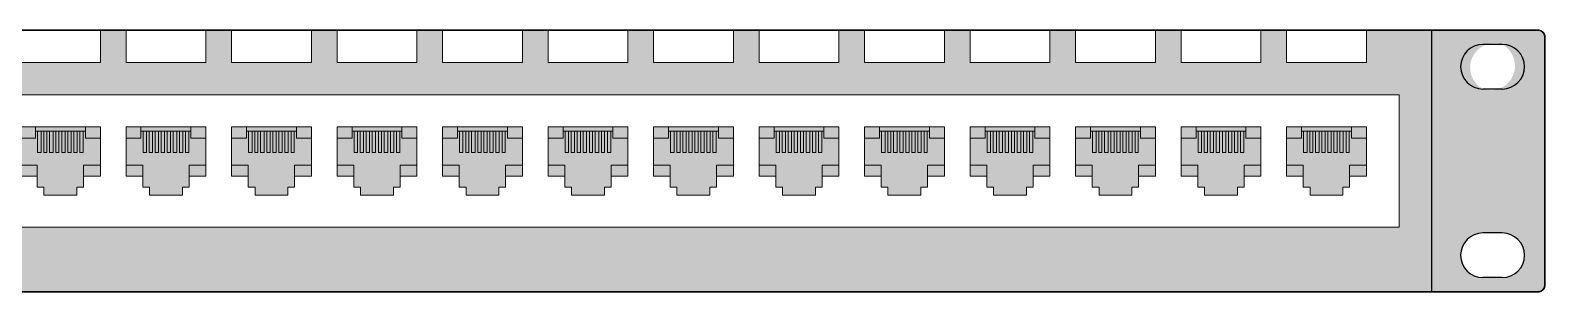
# Model space of a CAD drawing. Header units: millimetres. Extents: x -695119 to 412940, y -249585 to 622758.
# Drawn here: x -572860 to -572292, y 24135 to 24233 of the extents above; entities that cross this region are included whole.
import ezdxf

# ---------------------------------------------------------------- set-up
doc = ezdxf.new("R2010")
doc.units = ezdxf.units.MM
doc.layers.add('(АР) Текст', color=7, linetype='Continuous', lineweight=25)

# ---------------------------------------------------------------- blocks, each defined once
blk = doc.blocks.new('24_port')
at = {"ltscale": 10}
h = blk.add_hatch(color=256, dxfattribs=at)
h.set_gradient(color1=(230, 230, 230), color2=(232, 232, 232), rotation=45, one_color=1, tint=0.91, name='CYLINDER')
h.paths.add_polyline_path([(-2413, 10, 0.414214), (-2403, 0), (-2223, 0), (-2223, 440), (-2403, 440, 0.414214), (-2413, 430)])
h.paths.add_polyline_path([(-2341.3, 98.8), (-2308.9, 98.8, -1), (-2308.9, 23.7), (-2341.3, 23.7, -1)], flags=16)
h.paths.add_polyline_path([(-2341.3, 341.2, 0.918324), (-2308.9, 416.3, 0.918324)], flags=16)
h.paths.add_polyline_path([(2413, 430, 0.414214), (2403, 440), (2223, 440), (2223, 0), (2403, 0, 0.414214), (2413, 10)])
h.paths.add_polyline_path([(2308.9, 341.2, 0.918324), (2341.3, 416.3, 0.918324)], flags=16)
h.paths.add_polyline_path([(2308.9, 98.8), (2341.3, 98.8, -1), (2341.3, 23.7), (2308.9, 23.7, -1)], flags=16)
h = blk.add_hatch(color=256, dxfattribs=at)
h.set_gradient(color1=(230, 230, 230), color2=(232, 232, 232), rotation=45, one_color=1, tint=0.91, name='CYLINDER')
h.paths.add_polyline_path([(2223, 0), (2223, 440), (2112.5, 440), (2112.5, 385.8), (1978, 385.8), (1978, 440), (1934.6, 440), (1934.6, 385.8), (1800.1, 385.8), (1800.1, 440), (1756.8, 440), (1756.8, 385.8), (1622.3, 385.8), (1622.3, 440), (1578.9, 440), (1578.9, 385.8), (1444.5, 385.8), (1444.5, 440), (1401.1, 440), (1401.1, 385.8), (1266.6, 385.8), (1266.6, 440), (1223.3, 440), (1223.3, 385.8), (1088.8, 385.8), (1088.8, 440), (1045.4, 440), (1045.4, 385.8), (910.9, 385.8), (910.9, 440), (867.6, 440), (867.6, 385.8), (733.1, 385.8), (733.1, 440), (689.7, 440), (689.7, 385.8), (555.3, 385.8), (555.3, 440), (511.9, 440), (511.9, 385.8), (377.4, 385.8), (377.4, 440), (334.1, 440), (334.1, 385.8), (199.6, 385.8), (199.6, 440), (156.2, 440), (156.2, 385.8), (21.7, 385.8), (21.7, 440), (-21.6, 440), (-21.6, 385.8), (-156.1, 385.8), (-156.1, 440), (-199.5, 440), (-199.5, 385.8), (-333.9, 385.8), (-333.9, 440), (-377.3, 440), (-377.3, 385.8), (-511.8, 385.8), (-511.8, 440), (-555.1, 440), (-555.1, 385.8), (-689.6, 385.8), (-689.6, 440), (-733, 440), (-733, 385.8), (-867.5, 385.8), (-867.5, 440), (-910.8, 440), (-910.8, 385.8), (-1045.3, 385.8), (-1045.3, 440), (-1088.7, 440), (-1088.7, 385.8), (-1223.1, 385.8), (-1223.1, 440), (-1266.5, 440), (-1266.5, 385.8), (-1401, 385.8), (-1401, 440), (-1444.3, 440), (-1444.3, 385.8), (-1578.8, 385.8), (-1578.8, 440), (-1622.2, 440), (-1622.2, 385.8), (-1756.7, 385.8), (-1756.7, 440), (-1800, 440), (-1800, 385.8), (-1934.5, 385.8), (-1934.5, 440), (-1977.9, 440), (-1977.9, 385.8), (-2112.3, 385.8), (-2112.3, 440), (-2223, 440), (-2223, 0)])
h.paths.add_polyline_path([(-2167.7, 108.4), (-2167.7, 331.6), (2167.7, 331.6), (2167.7, 108.4)], flags=16)
h.paths.add_polyline_path([(-116.7, 162.7), (-116.7, 176.2), (-128, 176.2), (-128, 194.3), (-156.1, 194.3), (-156.1, 277.3), (-21.6, 277.3), (-21.6, 194.3), (-50, 194.3), (-50, 176.2), (-61.3, 176.2), (-61.3, 162.7)], flags=0)
h.paths.add_polyline_path([(-199.5, 194.3), (-227.8, 194.3), (-227.8, 176.2), (-239.1, 176.2), (-239.1, 162.7), (-294.5, 162.7), (-294.5, 176.2), (-305.8, 176.2), (-305.8, 194.3), (-333.9, 194.3), (-333.9, 277.3), (-199.5, 277.3)], flags=0)
h.paths.add_polyline_path([(21.7, 194.3), (21.7, 277.3), (156.2, 277.3), (156.2, 194.3), (127.9, 194.3), (127.9, 176.2), (116.6, 176.2), (116.6, 162.7), (61.1, 162.7), (61.1, 176.2), (49.8, 176.2), (49.8, 194.3)], flags=0)
h.paths.add_polyline_path([(-377.3, 194.3), (-405.7, 194.3), (-405.7, 176.2), (-416.9, 176.2), (-416.9, 162.7), (-472.4, 162.7), (-472.4, 176.2), (-483.7, 176.2), (-483.7, 194.3), (-511.8, 194.3), (-511.8, 277.3), (-377.3, 277.3)], flags=0)
h.paths.add_polyline_path([(199.6, 194.3), (199.6, 277.3), (334.1, 277.3), (334.1, 194.3), (305.7, 194.3), (305.7, 176.2), (294.4, 176.2), (294.4, 162.7), (239, 162.7), (239, 176.2), (227.7, 176.2), (227.7, 194.3)], flags=0)
h.paths.add_polyline_path([(-555.1, 194.3), (-583.5, 194.3), (-583.5, 176.2), (-594.8, 176.2), (-594.8, 162.7), (-650.2, 162.7), (-650.2, 176.2), (-661.5, 176.2), (-661.5, 194.3), (-689.6, 194.3), (-689.6, 277.3), (-555.1, 277.3)], flags=0)
h.paths.add_polyline_path([(377.4, 194.3), (377.4, 277.3), (511.9, 277.3), (511.9, 194.3), (483.5, 194.3), (483.5, 176.2), (472.3, 176.2), (472.3, 162.7), (416.8, 162.7), (416.8, 176.2), (405.5, 176.2), (405.5, 194.3)], flags=0)
h.paths.add_polyline_path([(-733, 194.3), (-761.3, 194.3), (-761.3, 176.2), (-772.6, 176.2), (-772.6, 162.7), (-828.1, 162.7), (-828.1, 176.2), (-839.4, 176.2), (-839.4, 194.3), (-867.5, 194.3), (-867.5, 277.3), (-733, 277.3)], flags=0)
h.paths.add_polyline_path([(555.3, 194.3), (555.3, 277.3), (689.7, 277.3), (689.7, 194.3), (661.4, 194.3), (661.4, 176.2), (650.1, 176.2), (650.1, 162.7), (594.7, 162.7), (594.7, 176.2), (583.4, 176.2), (583.4, 194.3)], flags=0)
h.paths.add_polyline_path([(-910.8, 194.3), (-939.2, 194.3), (-939.2, 176.2), (-950.5, 176.2), (-950.5, 162.7), (-1005.9, 162.7), (-1005.9, 176.2), (-1017.2, 176.2), (-1017.2, 194.3), (-1045.3, 194.3), (-1045.3, 277.3), (-910.8, 277.3)], flags=0)
h.paths.add_polyline_path([(733.1, 194.3), (733.1, 277.3), (867.6, 277.3), (867.6, 194.3), (839.2, 194.3), (839.2, 176.2), (827.9, 176.2), (827.9, 162.7), (772.5, 162.7), (772.5, 176.2), (761.2, 176.2), (761.2, 194.3)], flags=0)
h.paths.add_polyline_path([(-1088.7, 194.3), (-1117, 194.3), (-1117, 176.2), (-1128.3, 176.2), (-1128.3, 162.7), (-1183.7, 162.7), (-1183.7, 176.2), (-1195, 176.2), (-1195, 194.3), (-1223.1, 194.3), (-1223.1, 277.3), (-1088.7, 277.3)], flags=0)
h.paths.add_polyline_path([(910.9, 194.3), (910.9, 277.3), (1045.4, 277.3), (1045.4, 194.3), (1017.1, 194.3), (1017.1, 176.2), (1005.8, 176.2), (1005.8, 162.7), (950.3, 162.7), (950.3, 176.2), (939, 176.2), (939, 194.3)], flags=0)
h.paths.add_polyline_path([(-1266.5, 194.3), (-1294.9, 194.3), (-1294.9, 176.2), (-1306.1, 176.2), (-1306.1, 162.7), (-1361.6, 162.7), (-1361.6, 176.2), (-1372.9, 176.2), (-1372.9, 194.3), (-1401, 194.3), (-1401, 277.3), (-1266.5, 277.3)], flags=0)
h.paths.add_polyline_path([(1088.8, 194.3), (1088.8, 277.3), (1223.3, 277.3), (1223.3, 194.3), (1194.9, 194.3), (1194.9, 176.2), (1183.6, 176.2), (1183.6, 162.7), (1128.2, 162.7), (1128.2, 176.2), (1116.9, 176.2), (1116.9, 194.3)], flags=0)
h.paths.add_polyline_path([(-1444.3, 194.3), (-1472.7, 194.3), (-1472.7, 176.2), (-1484, 176.2), (-1484, 162.7), (-1539.4, 162.7), (-1539.4, 176.2), (-1550.7, 176.2), (-1550.7, 194.3), (-1578.8, 194.3), (-1578.8, 277.3), (-1444.3, 277.3)], flags=0)
h.paths.add_polyline_path([(1266.6, 194.3), (1266.6, 277.3), (1401.1, 277.3), (1401.1, 194.3), (1372.8, 194.3), (1372.8, 176.2), (1361.5, 176.2), (1361.5, 162.7), (1306, 162.7), (1306, 176.2), (1294.7, 176.2), (1294.7, 194.3)], flags=0)
h.paths.add_polyline_path([(-1622.2, 194.3), (-1650.5, 194.3), (-1650.5, 176.2), (-1661.8, 176.2), (-1661.8, 162.7), (-1717.3, 162.7), (-1717.3, 176.2), (-1728.6, 176.2), (-1728.6, 194.3), (-1756.7, 194.3), (-1756.7, 277.3), (-1622.2, 277.3)], flags=0)
h.paths.add_polyline_path([(1444.5, 194.3), (1444.5, 277.3), (1578.9, 277.3), (1578.9, 194.3), (1550.6, 194.3), (1550.6, 176.2), (1539.3, 176.2), (1539.3, 162.7), (1483.9, 162.7), (1483.9, 176.2), (1472.6, 176.2), (1472.6, 194.3)], flags=0)
h.paths.add_polyline_path([(-1800, 194.3), (-1828.4, 194.3), (-1828.4, 176.2), (-1839.7, 176.2), (-1839.7, 162.7), (-1895.1, 162.7), (-1895.1, 176.2), (-1906.4, 176.2), (-1906.4, 194.3), (-1934.5, 194.3), (-1934.5, 277.3), (-1800, 277.3)], flags=0)
h.paths.add_polyline_path([(1622.3, 194.3), (1622.3, 277.3), (1756.8, 277.3), (1756.8, 194.3), (1728.4, 194.3), (1728.4, 176.2), (1717.1, 176.2), (1717.1, 162.7), (1661.7, 162.7), (1661.7, 176.2), (1650.4, 176.2), (1650.4, 194.3)], flags=0)
h.paths.add_polyline_path([(-1977.9, 194.3), (-2006.2, 194.3), (-2006.2, 176.2), (-2017.5, 176.2), (-2017.5, 162.7), (-2072.9, 162.7), (-2072.9, 176.2), (-2084.2, 176.2), (-2084.2, 194.3), (-2112.3, 194.3), (-2112.3, 277.3), (-1977.9, 277.3)], flags=0)
h.paths.add_polyline_path([(1800.1, 194.3), (1800.1, 277.3), (1934.6, 277.3), (1934.6, 194.3), (1906.3, 194.3), (1906.3, 176.2), (1895, 176.2), (1895, 162.7), (1839.5, 162.7), (1839.5, 176.2), (1828.2, 176.2), (1828.2, 194.3)], flags=0)
h.paths.add_polyline_path([(1978, 194.3), (1978, 277.3), (2112.5, 277.3), (2112.5, 194.3), (2084.1, 194.3), (2084.1, 176.2), (2072.8, 176.2), (2072.8, 162.7), (2017.4, 162.7), (2017.4, 176.2), (2006.1, 176.2), (2006.1, 194.3)], flags=0)
at = {"color": 0}
for p, q in [((2223, 0), (2223, 440)), ((2341.3, 416.3), (2308.9, 416.3)), ((2341.3, 341.2), (2308.9, 341.2)), ((2341.3, 98.8), (2308.9, 98.8)), ((2341.3, 23.7), (2308.9, 23.7))]:
    blk.add_line(p, q, dxfattribs=at)
at = {"lineweight": 5, "ltscale": 10}
for p, q in [((-2167.7, 331.6), (2167.7, 331.6)), ((2167.7, 331.6), (2167.7, 108.4)), ((-116.7, 162.7), (-61.3, 162.7)), ((61.1, 162.7), (116.6, 162.7)), ((239, 162.7), (294.4, 162.7)), ((416.8, 162.7), (472.3, 162.7)), ((594.7, 162.7), (650.1, 162.7)), ((772.5, 162.7), (827.9, 162.7)), ((950.3, 162.7), (1005.8, 162.7)), ((1128.2, 162.7), (1183.6, 162.7)), ((1306, 162.7), (1361.5, 162.7)), ((1483.9, 162.7), (1539.3, 162.7)), ((1661.7, 162.7), (1717.1, 162.7)), ((1839.5, 162.7), (1895, 162.7)), ((2017.4, 162.7), (2072.8, 162.7)), ((-2167.7, 108.4), (2167.7, 108.4))]:
    blk.add_line(p, q, dxfattribs=at)
at = {"lineweight": 5}
for p, q in [((-156.1, 277.3), (-21.6, 277.3)), ((-131, 258.5), (-156.1, 258.5)), ((-131, 258.5), (-131, 277.3)), ((-131, 270.1), (-47, 270.1)), ((-127.5, 234.2), (-127.5, 270.1)), ((-121.7, 234.2), (-121.7, 270.1)), ((-117.2, 234.2), (-117.2, 270.1)), ((-111.7, 234.2), (-111.7, 270.1)), ((-107.2, 234.2), (-107.2, 270.1)), ((-101.4, 234.2), (-101.4, 270.1)), ((-96.9, 234.2), (-96.9, 270.1)), ((-91.4, 234.2), (-91.4, 270.1)), ((-86.6, 234.2), (-86.6, 270.1)), ((-81.1, 234.2), (-81.1, 270.1)), ((-76.6, 234.2), (-76.6, 270.1)), ((-70.8, 234.2), (-70.8, 270.1)), ((-66.3, 234.2), (-66.3, 270.1)), ((-60.8, 234.2), (-60.8, 270.1)), ((-56, 234.2), (-56, 270.1)), ((-50.5, 234.2), (-50.5, 270.1)), ((-47, 258.5), (-47, 277.3)), ((-47, 258.5), (-21.6, 258.5)), ((-21.6, 277.3), (-21.6, 194.3)), ((21.7, 277.3), (156.2, 277.3)), ((21.7, 194.3), (21.7, 277.3)), ((46.8, 258.5), (21.7, 258.5)), ((46.8, 258.5), (46.8, 277.3)), ((46.8, 270.1), (130.9, 270.1)), ((50.3, 234.2), (50.3, 270.1)), ((56.1, 234.2), (56.1, 270.1)), ((60.6, 234.2), (60.6, 270.1)), ((66.2, 234.2), (66.2, 270.1)), ((70.7, 234.2), (70.7, 270.1)), ((76.4, 234.2), (76.4, 270.1)), ((81, 234.2), (81, 270.1)), ((86.5, 234.2), (86.5, 270.1)), ((91.2, 234.2), (91.2, 270.1)), ((96.8, 234.2), (96.8, 270.1)), ((101.3, 234.2), (101.3, 270.1)), ((107, 234.2), (107, 270.1)), ((111.6, 234.2), (111.6, 270.1)), ((117.1, 234.2), (117.1, 270.1)), ((121.8, 234.2), (121.8, 270.1)), ((127.4, 234.2), (127.4, 270.1)), ((130.9, 258.5), (130.9, 277.3)), ((130.9, 258.5), (156.2, 258.5)), ((156.2, 277.3), (156.2, 194.3)), ((199.6, 277.3), (334.1, 277.3)), ((199.6, 194.3), (199.6, 277.3)), ((224.7, 258.5), (199.6, 258.5)), ((224.7, 258.5), (224.7, 277.3)), ((224.7, 270.1), (308.7, 270.1)), ((228.2, 234.2), (228.2, 270.1)), ((234, 234.2), (234, 270.1)), ((238.5, 234.2), (238.5, 270.1)), ((244, 234.2), (244, 270.1)), ((248.5, 234.2), (248.5, 270.1)), ((254.3, 234.2), (254.3, 270.1)), ((258.8, 234.2), (258.8, 270.1)), ((264.3, 234.2), (264.3, 270.1)), ((269.1, 234.2), (269.1, 270.1)), ((274.6, 234.2), (274.6, 270.1)), ((279.1, 234.2), (279.1, 270.1)), ((284.9, 234.2), (284.9, 270.1)), ((289.4, 234.2), (289.4, 270.1)), ((294.9, 234.2), (294.9, 270.1)), ((299.7, 234.2), (299.7, 270.1)), ((305.2, 234.2), (305.2, 270.1)), ((308.7, 258.5), (308.7, 277.3)), ((308.7, 258.5), (334.1, 258.5)), ((334.1, 277.3), (334.1, 194.3)), ((377.4, 277.3), (511.9, 277.3)), ((377.4, 194.3), (377.4, 277.3)), ((402.5, 258.5), (377.4, 258.5)), ((402.5, 258.5), (402.5, 277.3)), ((402.5, 270.1), (486.6, 270.1)), ((406, 234.2), (406, 270.1)), ((411.8, 234.2), (411.8, 270.1)), ((416.3, 234.2), (416.3, 270.1)), ((421.8, 234.2), (421.8, 270.1)), ((426.3, 234.2), (426.3, 270.1)), ((432.1, 234.2), (432.1, 270.1)), ((436.6, 234.2), (436.6, 270.1)), ((442.2, 234.2), (442.2, 270.1)), ((446.9, 234.2), (446.9, 270.1)), ((452.4, 234.2), (452.4, 270.1)), ((457, 234.2), (457, 270.1)), ((462.7, 234.2), (462.7, 270.1)), ((467.2, 234.2), (467.2, 270.1)), ((472.8, 234.2), (472.8, 270.1)), ((477.5, 234.2), (477.5, 270.1)), ((483, 234.2), (483, 270.1)), ((486.6, 258.5), (486.6, 277.3)), ((486.6, 258.5), (511.9, 258.5)), ((511.9, 277.3), (511.9, 194.3)), ((555.3, 277.3), (689.7, 277.3)), ((555.3, 194.3), (555.3, 277.3)), ((580.4, 258.5), (555.3, 258.5)), ((580.4, 258.5), (580.4, 277.3)), ((580.4, 270.1), (664.4, 270.1)), ((583.9, 234.2), (583.9, 270.1)), ((589.6, 234.2), (589.6, 270.1)), ((594.2, 234.2), (594.2, 270.1)), ((599.7, 234.2), (599.7, 270.1)), ((604.2, 234.2), (604.2, 270.1)), ((610, 234.2), (610, 270.1)), ((614.5, 234.2), (614.5, 270.1)), ((620, 234.2), (620, 270.1)), ((624.8, 234.2), (624.8, 270.1)), ((630.3, 234.2), (630.3, 270.1)), ((634.8, 234.2), (634.8, 270.1)), ((640.6, 234.2), (640.6, 270.1)), ((645.1, 234.2), (645.1, 270.1)), ((650.6, 234.2), (650.6, 270.1)), ((655.4, 234.2), (655.4, 270.1)), ((660.9, 234.2), (660.9, 270.1)), ((664.4, 258.5), (664.4, 277.3)), ((664.4, 258.5), (689.7, 258.5)), ((689.7, 277.3), (689.7, 194.3)), ((733.1, 277.3), (867.6, 277.3)), ((733.1, 194.3), (733.1, 277.3)), ((758.2, 258.5), (733.1, 258.5)), ((758.2, 258.5), (758.2, 277.3)), ((758.2, 270.1), (842.2, 270.1)), ((761.7, 234.2), (761.7, 270.1)), ((767.5, 234.2), (767.5, 270.1)), ((772, 234.2), (772, 270.1)), ((777.5, 234.2), (777.5, 270.1)), ((782, 234.2), (782, 270.1)), ((787.8, 234.2), (787.8, 270.1)), ((792.3, 234.2), (792.3, 270.1)), ((797.8, 234.2), (797.8, 270.1)), ((802.6, 234.2), (802.6, 270.1)), ((808.1, 234.2), (808.1, 270.1)), ((812.6, 234.2), (812.6, 270.1)), ((818.4, 234.2), (818.4, 270.1)), ((822.9, 234.2), (822.9, 270.1)), ((828.4, 234.2), (828.4, 270.1)), ((833.2, 234.2), (833.2, 270.1)), ((838.7, 234.2), (838.7, 270.1)), ((842.2, 258.5), (842.2, 277.3)), ((842.2, 258.5), (867.6, 258.5)), ((867.6, 277.3), (867.6, 194.3)), ((910.9, 277.3), (1045.4, 277.3)), ((910.9, 194.3), (910.9, 277.3)), ((936, 258.5), (910.9, 258.5)), ((936, 258.5), (936, 277.3)), ((936, 270.1), (1020.1, 270.1)), ((939.5, 234.2), (939.5, 270.1)), ((945.3, 234.2), (945.3, 270.1)), ((949.8, 234.2), (949.8, 270.1)), ((955.4, 234.2), (955.4, 270.1)), ((959.9, 234.2), (959.9, 270.1)), ((965.6, 234.2), (965.6, 270.1)), ((970.2, 234.2), (970.2, 270.1)), ((975.7, 234.2), (975.7, 270.1)), ((980.4, 234.2), (980.4, 270.1)), ((986, 234.2), (986, 270.1)), ((990.5, 234.2), (990.5, 270.1)), ((996.2, 234.2), (996.2, 270.1)), ((1000.8, 234.2), (1000.8, 270.1)), ((1006.3, 234.2), (1006.3, 270.1)), ((1011, 234.2), (1011, 270.1)), ((1016.6, 234.2), (1016.6, 270.1)), ((1020.1, 258.5), (1020.1, 277.3)), ((1020.1, 258.5), (1045.4, 258.5)), ((1045.4, 277.3), (1045.4, 194.3)), ((1088.8, 277.3), (1223.3, 277.3)), ((1088.8, 194.3), (1088.8, 277.3)), ((1113.9, 258.5), (1088.8, 258.5)), ((1113.9, 258.5), (1113.9, 277.3)), ((1113.9, 270.1), (1197.9, 270.1)), ((1117.4, 234.2), (1117.4, 270.1)), ((1123.2, 234.2), (1123.2, 270.1)), ((1127.7, 234.2), (1127.7, 270.1)), ((1133.2, 234.2), (1133.2, 270.1)), ((1137.7, 234.2), (1137.7, 270.1)), ((1143.5, 234.2), (1143.5, 270.1)), ((1148, 234.2), (1148, 270.1)), ((1153.5, 234.2), (1153.5, 270.1)), ((1158.3, 234.2), (1158.3, 270.1)), ((1163.8, 234.2), (1163.8, 270.1)), ((1168.3, 234.2), (1168.3, 270.1)), ((1174.1, 234.2), (1174.1, 270.1)), ((1178.6, 234.2), (1178.6, 270.1)), ((1184.1, 234.2), (1184.1, 270.1)), ((1188.9, 234.2), (1188.9, 270.1)), ((1194.4, 234.2), (1194.4, 270.1)), ((1197.9, 258.5), (1197.9, 277.3)), ((1197.9, 258.5), (1223.3, 258.5)), ((1223.3, 277.3), (1223.3, 194.3)), ((1266.6, 277.3), (1401.1, 277.3)), ((1266.6, 194.3), (1266.6, 277.3)), ((1291.7, 258.5), (1266.6, 258.5)), ((1291.7, 258.5), (1291.7, 277.3)), ((1291.7, 270.1), (1375.8, 270.1)), ((1295.2, 234.2), (1295.2, 270.1)), ((1301, 234.2), (1301, 270.1)), ((1305.5, 234.2), (1305.5, 270.1)), ((1311, 234.2), (1311, 270.1)), ((1315.5, 234.2), (1315.5, 270.1)), ((1321.3, 234.2), (1321.3, 270.1)), ((1325.8, 234.2), (1325.8, 270.1)), ((1331.4, 234.2), (1331.4, 270.1)), ((1336.1, 234.2), (1336.1, 270.1)), ((1341.6, 234.2), (1341.6, 270.1)), ((1346.2, 234.2), (1346.2, 270.1)), ((1351.9, 234.2), (1351.9, 270.1)), ((1356.4, 234.2), (1356.4, 270.1)), ((1362, 234.2), (1362, 270.1)), ((1366.7, 234.2), (1366.7, 270.1)), ((1372.2, 234.2), (1372.2, 270.1)), ((1375.8, 258.5), (1375.8, 277.3)), ((1375.8, 258.5), (1401.1, 258.5)), ((1401.1, 277.3), (1401.1, 194.3)), ((1444.5, 277.3), (1578.9, 277.3)), ((1444.5, 194.3), (1444.5, 277.3)), ((1469.6, 258.5), (1444.5, 258.5)), ((1469.6, 258.5), (1469.6, 277.3)), ((1469.6, 270.1), (1553.6, 270.1)), ((1473.1, 234.2), (1473.1, 270.1)), ((1478.8, 234.2), (1478.8, 270.1)), ((1483.4, 234.2), (1483.4, 270.1)), ((1488.9, 234.2), (1488.9, 270.1)), ((1493.4, 234.2), (1493.4, 270.1)), ((1499.2, 234.2), (1499.2, 270.1)), ((1503.7, 234.2), (1503.7, 270.1)), ((1509.2, 234.2), (1509.2, 270.1)), ((1514, 234.2), (1514, 270.1)), ((1519.5, 234.2), (1519.5, 270.1)), ((1524, 234.2), (1524, 270.1)), ((1529.8, 234.2), (1529.8, 270.1)), ((1534.3, 234.2), (1534.3, 270.1)), ((1539.8, 234.2), (1539.8, 270.1)), ((1544.6, 234.2), (1544.6, 270.1)), ((1550.1, 234.2), (1550.1, 270.1)), ((1553.6, 258.5), (1553.6, 277.3)), ((1553.6, 258.5), (1578.9, 258.5)), ((1578.9, 277.3), (1578.9, 194.3)), ((1622.3, 277.3), (1756.8, 277.3)), ((1622.3, 194.3), (1622.3, 277.3)), ((1647.4, 258.5), (1622.3, 258.5)), ((1647.4, 258.5), (1647.4, 277.3)), ((1647.4, 270.1), (1731.4, 270.1)), ((1650.9, 234.2), (1650.9, 270.1)), ((1656.7, 234.2), (1656.7, 270.1)), ((1661.2, 234.2), (1661.2, 270.1)), ((1666.7, 234.2), (1666.7, 270.1)), ((1671.2, 234.2), (1671.2, 270.1)), ((1677, 234.2), (1677, 270.1)), ((1681.5, 234.2), (1681.5, 270.1)), ((1687, 234.2), (1687, 270.1)), ((1691.8, 234.2), (1691.8, 270.1)), ((1697.3, 234.2), (1697.3, 270.1)), ((1701.8, 234.2), (1701.8, 270.1)), ((1707.6, 234.2), (1707.6, 270.1)), ((1712.1, 234.2), (1712.1, 270.1)), ((1717.6, 234.2), (1717.6, 270.1)), ((1722.4, 234.2), (1722.4, 270.1)), ((1727.9, 234.2), (1727.9, 270.1)), ((1731.4, 258.5), (1731.4, 277.3)), ((1731.4, 258.5), (1756.8, 258.5)), ((1756.8, 277.3), (1756.8, 194.3)), ((1800.1, 277.3), (1934.6, 277.3)), ((1800.1, 194.3), (1800.1, 277.3)), ((1825.2, 258.5), (1800.1, 258.5)), ((1825.2, 258.5), (1825.2, 277.3)), ((1825.2, 270.1), (1909.3, 270.1)), ((1828.7, 234.2), (1828.7, 270.1)), ((1834.5, 234.2), (1834.5, 270.1)), ((1839, 234.2), (1839, 270.1)), ((1844.6, 234.2), (1844.6, 270.1)), ((1849.1, 234.2), (1849.1, 270.1)), ((1854.8, 234.2), (1854.8, 270.1)), ((1859.4, 234.2), (1859.4, 270.1)), ((1864.9, 234.2), (1864.9, 270.1)), ((1869.6, 234.2), (1869.6, 270.1)), ((1875.2, 234.2), (1875.2, 270.1)), ((1879.7, 234.2), (1879.7, 270.1)), ((1885.4, 234.2), (1885.4, 270.1)), ((1890, 234.2), (1890, 270.1)), ((1895.5, 234.2), (1895.5, 270.1)), ((1900.2, 234.2), (1900.2, 270.1)), ((1905.8, 234.2), (1905.8, 270.1)), ((1909.3, 258.5), (1909.3, 277.3)), ((1909.3, 258.5), (1934.6, 258.5)), ((1934.6, 277.3), (1934.6, 194.3)), ((1978, 277.3), (2112.5, 277.3)), ((1978, 194.3), (1978, 277.3)), ((2003.1, 258.5), (1978, 258.5)), ((2003.1, 258.5), (2003.1, 277.3)), ((2003.1, 270.1), (2087.1, 270.1)), ((2006.6, 234.2), (2006.6, 270.1)), ((2012.4, 234.2), (2012.4, 270.1)), ((2016.9, 234.2), (2016.9, 270.1)), ((2022.4, 234.2), (2022.4, 270.1)), ((2026.9, 234.2), (2026.9, 270.1)), ((2032.7, 234.2), (2032.7, 270.1)), ((2037.2, 234.2), (2037.2, 270.1)), ((2042.7, 234.2), (2042.7, 270.1)), ((2047.5, 234.2), (2047.5, 270.1)), ((2053, 234.2), (2053, 270.1)), ((2057.5, 234.2), (2057.5, 270.1)), ((2063.3, 234.2), (2063.3, 270.1)), ((2067.8, 234.2), (2067.8, 270.1)), ((2073.3, 234.2), (2073.3, 270.1)), ((2078.1, 234.2), (2078.1, 270.1)), ((2083.6, 234.2), (2083.6, 270.1)), ((2087.1, 258.5), (2087.1, 277.3)), ((2087.1, 258.5), (2112.5, 258.5)), ((2112.5, 277.3), (2112.5, 194.3)), ((-121.7, 234.2), (-127.5, 234.2)), ((-111.7, 234.2), (-117.2, 234.2)), ((-101.4, 234.2), (-107.2, 234.2)), ((-91.4, 234.2), (-96.9, 234.2)), ((-81.1, 234.2), (-86.6, 234.2)), ((-70.8, 234.2), (-76.6, 234.2)), ((-60.8, 234.2), (-66.3, 234.2)), ((-50.5, 234.2), (-56, 234.2)), ((56.1, 234.2), (50.3, 234.2)), ((66.2, 234.2), (60.6, 234.2)), ((76.4, 234.2), (70.7, 234.2)), ((86.5, 234.2), (81, 234.2)), ((96.8, 234.2), (91.2, 234.2)), ((107, 234.2), (101.3, 234.2)), ((117.1, 234.2), (111.6, 234.2)), ((127.4, 234.2), (121.8, 234.2)), ((234, 234.2), (228.2, 234.2)), ((244, 234.2), (238.5, 234.2)), ((254.3, 234.2), (248.5, 234.2)), ((264.3, 234.2), (258.8, 234.2)), ((274.6, 234.2), (269.1, 234.2)), ((284.9, 234.2), (279.1, 234.2)), ((294.9, 234.2), (289.4, 234.2)), ((305.2, 234.2), (299.7, 234.2)), ((411.8, 234.2), (406, 234.2)), ((421.8, 234.2), (416.3, 234.2)), ((432.1, 234.2), (426.3, 234.2)), ((442.2, 234.2), (436.6, 234.2)), ((452.4, 234.2), (446.9, 234.2)), ((462.7, 234.2), (457, 234.2)), ((472.8, 234.2), (467.2, 234.2)), ((483, 234.2), (477.5, 234.2)), ((589.6, 234.2), (583.9, 234.2)), ((599.7, 234.2), (594.2, 234.2)), ((610, 234.2), (604.2, 234.2)), ((620, 234.2), (614.5, 234.2)), ((630.3, 234.2), (624.8, 234.2)), ((640.6, 234.2), (634.8, 234.2)), ((650.6, 234.2), (645.1, 234.2)), ((660.9, 234.2), (655.4, 234.2)), ((767.5, 234.2), (761.7, 234.2)), ((777.5, 234.2), (772, 234.2)), ((787.8, 234.2), (782, 234.2)), ((797.8, 234.2), (792.3, 234.2)), ((808.1, 234.2), (802.6, 234.2)), ((818.4, 234.2), (812.6, 234.2)), ((828.4, 234.2), (822.9, 234.2)), ((838.7, 234.2), (833.2, 234.2)), ((945.3, 234.2), (939.5, 234.2)), ((955.4, 234.2), (949.8, 234.2)), ((965.6, 234.2), (959.9, 234.2)), ((975.7, 234.2), (970.2, 234.2)), ((986, 234.2), (980.4, 234.2)), ((996.2, 234.2), (990.5, 234.2)), ((1006.3, 234.2), (1000.8, 234.2)), ((1016.6, 234.2), (1011, 234.2)), ((1123.2, 234.2), (1117.4, 234.2)), ((1133.2, 234.2), (1127.7, 234.2)), ((1143.5, 234.2), (1137.7, 234.2)), ((1153.5, 234.2), (1148, 234.2)), ((1163.8, 234.2), (1158.3, 234.2)), ((1174.1, 234.2), (1168.3, 234.2)), ((1184.1, 234.2), (1178.6, 234.2)), ((1194.4, 234.2), (1188.9, 234.2)), ((1301, 234.2), (1295.2, 234.2)), ((1311, 234.2), (1305.5, 234.2)), ((1321.3, 234.2), (1315.5, 234.2)), ((1331.4, 234.2), (1325.8, 234.2)), ((1341.6, 234.2), (1336.1, 234.2)), ((1351.9, 234.2), (1346.2, 234.2)), ((1362, 234.2), (1356.4, 234.2)), ((1372.2, 234.2), (1366.7, 234.2)), ((1478.8, 234.2), (1473.1, 234.2)), ((1488.9, 234.2), (1483.4, 234.2)), ((1499.2, 234.2), (1493.4, 234.2)), ((1509.2, 234.2), (1503.7, 234.2)), ((1519.5, 234.2), (1514, 234.2)), ((1529.8, 234.2), (1524, 234.2)), ((1539.8, 234.2), (1534.3, 234.2)), ((1550.1, 234.2), (1544.6, 234.2)), ((1656.7, 234.2), (1650.9, 234.2)), ((1666.7, 234.2), (1661.2, 234.2)), ((1677, 234.2), (1671.2, 234.2)), ((1687, 234.2), (1681.5, 234.2)), ((1697.3, 234.2), (1691.8, 234.2)), ((1707.6, 234.2), (1701.8, 234.2)), ((1717.6, 234.2), (1712.1, 234.2)), ((1727.9, 234.2), (1722.4, 234.2)), ((1834.5, 234.2), (1828.7, 234.2)), ((1844.6, 234.2), (1839, 234.2)), ((1854.8, 234.2), (1849.1, 234.2)), ((1864.9, 234.2), (1859.4, 234.2)), ((1875.2, 234.2), (1869.6, 234.2)), ((1885.4, 234.2), (1879.7, 234.2)), ((1895.5, 234.2), (1890, 234.2)), ((1905.8, 234.2), (1900.2, 234.2)), ((2012.4, 234.2), (2006.6, 234.2)), ((2022.4, 234.2), (2016.9, 234.2)), ((2032.7, 234.2), (2026.9, 234.2)), ((2042.7, 234.2), (2037.2, 234.2)), ((2053, 234.2), (2047.5, 234.2)), ((2063.3, 234.2), (2057.5, 234.2)), ((2073.3, 234.2), (2067.8, 234.2)), ((2083.6, 234.2), (2078.1, 234.2)), ((-156.1, 212.8), (-128, 212.8)), ((-128, 176.2), (-128, 212.8)), ((-50, 212.8), (-50, 176.2)), ((-21.6, 212.8), (-50, 212.8)), ((21.7, 212.8), (49.8, 212.8)), ((49.8, 176.2), (49.8, 212.8)), ((127.9, 212.8), (127.9, 176.2)), ((156.2, 212.8), (127.9, 212.8)), ((199.6, 212.8), (227.7, 212.8)), ((227.7, 176.2), (227.7, 212.8)), ((305.7, 212.8), (305.7, 176.2)), ((334.1, 212.8), (305.7, 212.8)), ((377.4, 212.8), (405.5, 212.8)), ((405.5, 176.2), (405.5, 212.8)), ((483.5, 212.8), (483.5, 176.2)), ((511.9, 212.8), (483.5, 212.8)), ((555.3, 212.8), (583.4, 212.8)), ((583.4, 176.2), (583.4, 212.8)), ((661.4, 212.8), (661.4, 176.2)), ((689.7, 212.8), (661.4, 212.8)), ((733.1, 212.8), (761.2, 212.8)), ((761.2, 176.2), (761.2, 212.8)), ((839.2, 212.8), (839.2, 176.2)), ((867.6, 212.8), (839.2, 212.8)), ((910.9, 212.8), (939, 212.8)), ((939, 176.2), (939, 212.8)), ((1017.1, 212.8), (1017.1, 176.2)), ((1045.4, 212.8), (1017.1, 212.8)), ((1088.8, 212.8), (1116.9, 212.8)), ((1116.9, 176.2), (1116.9, 212.8)), ((1194.9, 212.8), (1194.9, 176.2)), ((1223.3, 212.8), (1194.9, 212.8)), ((1266.6, 212.8), (1294.7, 212.8)), ((1294.7, 176.2), (1294.7, 212.8)), ((1372.8, 212.8), (1372.8, 176.2)), ((1401.1, 212.8), (1372.8, 212.8)), ((1444.5, 212.8), (1472.6, 212.8)), ((1472.6, 176.2), (1472.6, 212.8)), ((1550.6, 212.8), (1550.6, 176.2)), ((1578.9, 212.8), (1550.6, 212.8)), ((1622.3, 212.8), (1650.4, 212.8)), ((1650.4, 176.2), (1650.4, 212.8)), ((1728.4, 212.8), (1728.4, 176.2)), ((1756.8, 212.8), (1728.4, 212.8)), ((1800.1, 212.8), (1828.2, 212.8)), ((1828.2, 176.2), (1828.2, 212.8)), ((1906.3, 212.8), (1906.3, 176.2)), ((1934.6, 212.8), (1906.3, 212.8)), ((1978, 212.8), (2006.1, 212.8)), ((2006.1, 176.2), (2006.1, 212.8)), ((2084.1, 212.8), (2084.1, 176.2)), ((2112.5, 212.8), (2084.1, 212.8)), ((-128, 194.3), (-156.1, 194.3)), ((-21.6, 194.3), (-50, 194.3)), ((49.8, 194.3), (21.7, 194.3)), ((156.2, 194.3), (127.9, 194.3)), ((227.7, 194.3), (199.6, 194.3)), ((334.1, 194.3), (305.7, 194.3)), ((405.5, 194.3), (377.4, 194.3)), ((511.9, 194.3), (483.5, 194.3)), ((583.4, 194.3), (555.3, 194.3)), ((689.7, 194.3), (661.4, 194.3)), ((761.2, 194.3), (733.1, 194.3)), ((867.6, 194.3), (839.2, 194.3)), ((939, 194.3), (910.9, 194.3)), ((1045.4, 194.3), (1017.1, 194.3)), ((1116.9, 194.3), (1088.8, 194.3)), ((1223.3, 194.3), (1194.9, 194.3)), ((1294.7, 194.3), (1266.6, 194.3)), ((1401.1, 194.3), (1372.8, 194.3)), ((1472.6, 194.3), (1444.5, 194.3)), ((1578.9, 194.3), (1550.6, 194.3)), ((1650.4, 194.3), (1622.3, 194.3)), ((1756.8, 194.3), (1728.4, 194.3)), ((1828.2, 194.3), (1800.1, 194.3)), ((1934.6, 194.3), (1906.3, 194.3)), ((2006.1, 194.3), (1978, 194.3)), ((2112.5, 194.3), (2084.1, 194.3)), ((-116.7, 176.2), (-128, 176.2)), ((-116.7, 176.2), (-116.7, 162.7)), ((-61.3, 176.2), (-61.3, 162.7)), ((-50, 176.2), (-61.3, 176.2)), ((61.1, 176.2), (49.8, 176.2)), ((61.1, 176.2), (61.1, 162.7)), ((116.6, 176.2), (116.6, 162.7)), ((127.9, 176.2), (116.6, 176.2)), ((239, 176.2), (227.7, 176.2)), ((239, 176.2), (239, 162.7)), ((294.4, 176.2), (294.4, 162.7)), ((305.7, 176.2), (294.4, 176.2)), ((416.8, 176.2), (405.5, 176.2)), ((416.8, 176.2), (416.8, 162.7)), ((472.3, 176.2), (472.3, 162.7)), ((483.5, 176.2), (472.3, 176.2)), ((594.7, 176.2), (583.4, 176.2)), ((594.7, 176.2), (594.7, 162.7)), ((650.1, 176.2), (650.1, 162.7)), ((661.4, 176.2), (650.1, 176.2)), ((772.5, 176.2), (761.2, 176.2)), ((772.5, 176.2), (772.5, 162.7)), ((827.9, 176.2), (827.9, 162.7)), ((839.2, 176.2), (827.9, 176.2)), ((950.3, 176.2), (939, 176.2)), ((950.3, 176.2), (950.3, 162.7)), ((1005.8, 176.2), (1005.8, 162.7)), ((1017.1, 176.2), (1005.8, 176.2)), ((1128.2, 176.2), (1116.9, 176.2)), ((1128.2, 176.2), (1128.2, 162.7)), ((1183.6, 176.2), (1183.6, 162.7)), ((1194.9, 176.2), (1183.6, 176.2)), ((1306, 176.2), (1294.7, 176.2)), ((1306, 176.2), (1306, 162.7)), ((1361.5, 176.2), (1361.5, 162.7)), ((1372.8, 176.2), (1361.5, 176.2)), ((1483.9, 176.2), (1472.6, 176.2)), ((1483.9, 176.2), (1483.9, 162.7)), ((1539.3, 176.2), (1539.3, 162.7)), ((1550.6, 176.2), (1539.3, 176.2)), ((1661.7, 176.2), (1650.4, 176.2)), ((1661.7, 176.2), (1661.7, 162.7)), ((1717.1, 176.2), (1717.1, 162.7)), ((1728.4, 176.2), (1717.1, 176.2)), ((1839.5, 176.2), (1828.2, 176.2)), ((1839.5, 176.2), (1839.5, 162.7)), ((1895, 176.2), (1895, 162.7)), ((1906.3, 176.2), (1895, 176.2)), ((2017.4, 176.2), (2006.1, 176.2)), ((2017.4, 176.2), (2017.4, 162.7)), ((2072.8, 176.2), (2072.8, 162.7)), ((2084.1, 176.2), (2072.8, 176.2))]:
    blk.add_line(p, q, dxfattribs=at)
at = {"lineweight": 30}
for points in [[(-2403, 440), (2403, 440)], [(2413, 430), (2413, 10)], [(2403, 0), (-2403, 0)]]:
    blk.add_lwpolyline(points, dxfattribs=at)
at = {"lineweight": 5, "ltscale": 10}
for points in [[(-156.1, 385.8), (-21.6, 385.8), (-21.6, 440), (-156.1, 440)], [(21.7, 385.8), (156.2, 385.8), (156.2, 440), (21.7, 440)], [(199.6, 385.8), (334.1, 385.8), (334.1, 440), (199.6, 440)], [(377.4, 385.8), (511.9, 385.8), (511.9, 440), (377.4, 440)], [(555.3, 385.8), (689.7, 385.8), (689.7, 440), (555.3, 440)], [(733.1, 385.8), (867.6, 385.8), (867.6, 440), (733.1, 440)], [(910.9, 385.8), (1045.4, 385.8), (1045.4, 440), (910.9, 440)], [(1088.8, 385.8), (1223.3, 385.8), (1223.3, 440), (1088.8, 440)], [(1266.6, 385.8), (1401.1, 385.8), (1401.1, 440), (1266.6, 440)], [(1444.5, 385.8), (1578.9, 385.8), (1578.9, 440), (1444.5, 440)], [(1622.3, 385.8), (1756.8, 385.8), (1756.8, 440), (1622.3, 440)], [(1800.1, 385.8), (1934.6, 385.8), (1934.6, 440), (1800.1, 440)], [(1978, 385.8), (2112.5, 385.8), (2112.5, 440), (1978, 440)]]:
    blk.add_lwpolyline(points, close=True, dxfattribs=at)
at = {"lineweight": 30}
for centre, start, end in [((2403, 430), 0, 90), ((2403, 10), 270, 0)]:
    blk.add_arc(centre, 10, start, end, dxfattribs=at)
at = {"color": 0}
for centre, start, end in [((2308.9, 378.7), 90, 270), ((2341.3, 378.7), 270, 90), ((2308.9, 61.2), 90, 270), ((2341.3, 61.2), 270, 90)]:
    blk.add_arc(centre, 37.6, start, end, dxfattribs=at)

msp = doc.modelspace()

# ---------------------------------------------------------------- block references
at = {"layer": '(АР) Текст', "color": 7, "lineweight": 0, "xscale": 0.2227663552769144, "yscale": 0.2227663552769144, "zscale": 0.2227663552769144}
msp.add_blockref('24_port', (-572829.126, 24134.852), dxfattribs=at)

doc.saveas('drawing.dxf')
